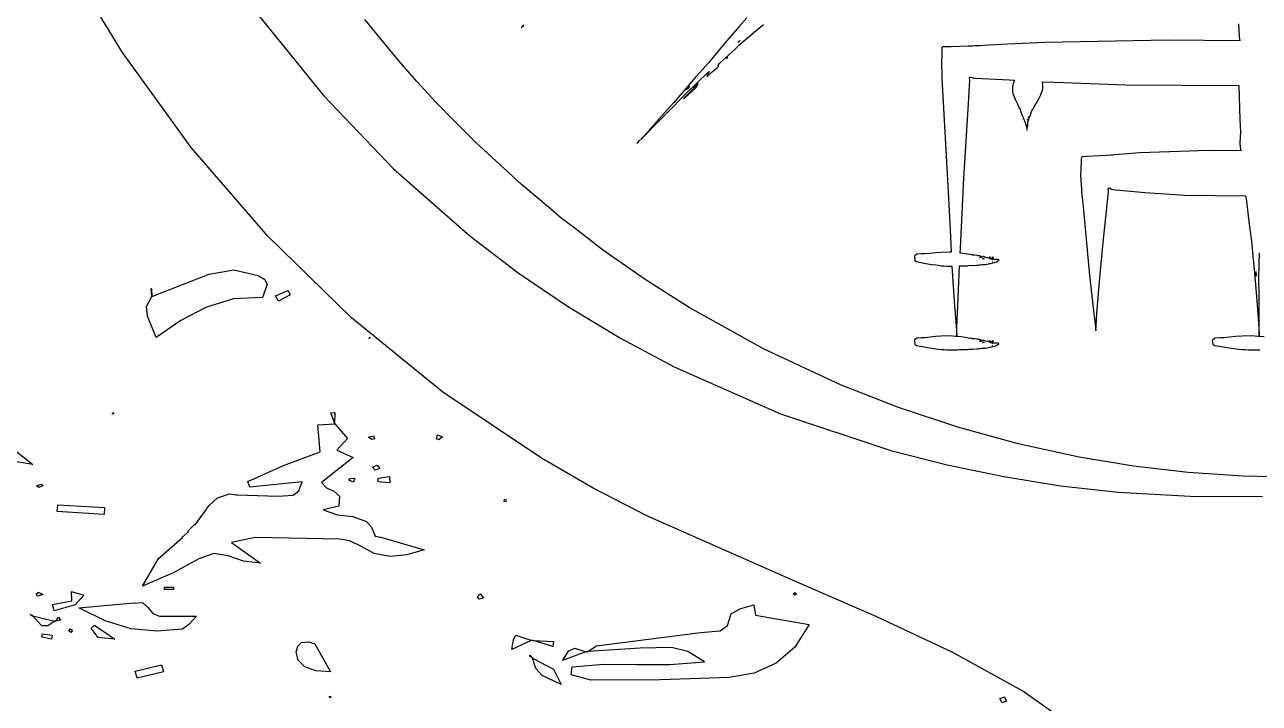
# Model space of a CAD drawing. Extents: x 0 to 198, y 0 to 357.
# Drawn here: x 33.4 to 99.2, y 217.7 to 253.8 of the extents above; entities that cross this region are included whole.
import ezdxf

# ---------------------------------------------------------------- set-up
doc = ezdxf.new("R2010")
doc.units = 0

msp = doc.modelspace()

# ---------------------------------------------------------------- linework, layer by layer
at = {"layer": 'Layer 1'}
for p, q in [((38.56491, 252.365885), (35.306199, 257.73275)), ((45.881861, 254.279737), (49.279202, 250.074312)), ((52.402312, 253.01118), (51.493803, 254.12327)), ((71.853013, 254.211084), (71.442908, 253.746679)), ((59.893799, 253.750241), (59.8284, 253.682)), ((59.8284, 253.682), (59.885973, 253.740948)), ((59.8284, 253.682), (59.8284, 253.682)), ((59.885973, 253.740948), (59.970358, 253.828676)), ((59.970358, 253.828676), (59.893799, 253.750241)), ((71.442908, 253.746679), (70.886781, 253.102414)), ((71.424643, 252.747424), (72.24257, 253.440688)), ((72.24257, 253.440688), (72.733961, 253.855769)), ((98.055247, 253.879958), (98.090144, 253.20512)), ((53.311631, 251.89753), (52.402312, 253.01118)), ((70.766032, 252.961867), (70.291436, 252.393266)), ((70.886781, 253.102414), (70.766032, 252.961867)), ((71.261905, 252.570584), (71.424643, 252.747424)), ((71.392563, 252.912092), (71.47874, 252.994603)), ((71.394437, 252.896288), (71.392563, 252.912092)), ((71.47874, 252.978471), (71.394437, 252.896288)), ((71.47874, 252.994603), (71.4787, 252.978)), ((71.4787, 252.978), (71.47874, 252.978471)), ((84.774546, 252.748866), (84.279323, 252.721798)), ((85.764832, 252.800886), (84.774546, 252.748866)), ((87.746212, 252.886086), (85.764832, 252.800886)), ((94.333242, 253.017923), (87.746212, 252.886086)), ((98.125202, 252.976749), (94.333242, 253.017923)), ((98.090144, 253.20512), (98.125202, 252.976749)), ((42.235012, 247.305022), (38.56491, 252.365885)), ((70.291436, 252.393266), (69.819039, 251.829386)), ((70.406555, 251.798721), (70.722409, 252.083105)), ((70.722409, 252.083105), (71.261905, 252.570584)), ((70.838984, 252.08918), (70.785416, 252.051105)), ((70.8054, 252.052), (70.838984, 252.08918)), ((82.24266, 252.264059), (82.22994, 251.820527)), ((82.248936, 252.486803), (82.24266, 252.264059)), ((82.252281, 252.598504), (82.248936, 252.486803)), ((82.254728, 252.653455), (82.252281, 252.598504)), ((82.310004, 252.655087), (82.254728, 252.653455)), ((82.754027, 252.668633), (82.310004, 252.655087)), ((83.660089, 252.694807), (82.754027, 252.668633)), ((83.898651, 252.701411), (83.660089, 252.694807)), ((84.031792, 252.708184), (83.898651, 252.701411)), ((84.279323, 252.721798), (84.031792, 252.708184)), ((54.268, 250.824), (53.311631, 251.89753)), ((69.819039, 251.829386), (69.323652, 251.280512)), ((70.010801, 251.327794), (70.355843, 251.637372)), ((70.304233, 251.674958), (70.406555, 251.798721)), ((70.355843, 251.637372), (70.304233, 251.674958)), ((70.766259, 252.021997), (70.8054, 252.052)), ((70.785416, 252.051105), (70.766259, 252.021997)), ((82.22994, 251.820527), (82.232632, 251.593378)), ((82.232632, 251.593378), (82.239643, 251.363867)), ((55.27363, 249.71362), (54.268, 250.824)), ((69.124635, 251.04668), (68.406992, 250.209104)), ((69.017498, 250.548188), (69.267067, 250.804118)), ((69.323652, 251.280512), (69.124635, 251.04668)), ((69.267067, 250.804118), (69.705383, 251.229305)), ((69.705383, 251.229305), (69.835995, 251.348586)), ((69.835995, 251.348586), (69.711905, 251.064611)), ((69.711905, 251.064611), (70.010801, 251.327794)), ((82.239643, 251.363867), (82.253421, 250.907046)), ((82.253421, 250.907046), (82.255134, 250.861795)), ((82.255134, 250.861795), (82.256765, 250.832037)), ((82.256765, 250.832037), (82.26027, 250.772519)), ((82.26027, 250.772519), (82.267284, 250.653481)), ((83.722816, 250.982799), (83.743198, 251.043378)), ((83.735536, 250.90404), (83.722816, 250.982799)), ((83.72688, 250.636451), (83.737644, 250.818267)), ((83.740333, 250.863682), (83.735536, 250.90404)), ((83.737644, 250.818267), (83.740333, 250.863682)), ((83.743198, 251.043378), (83.770105, 251.050959)), ((83.770105, 251.050959), (83.810708, 251.04028)), ((83.810708, 251.04028), (83.880253, 251.019082)), ((83.880253, 251.019082), (83.909686, 251.008482)), ((83.909686, 251.008482), (83.953713, 251.003181)), ((83.953713, 251.003181), (84.044704, 250.99772)), ((84.044704, 250.99772), (85.836034, 250.89612)), ((85.836034, 250.89612), (86.114627, 250.881769)), ((86.114627, 250.881769), (86.067423, 250.755068)), ((87.640749, 250.615699), (87.618171, 250.804443)), ((87.618171, 250.804443), (88.224686, 250.773297)), ((88.224686, 250.773297), (90.170046, 250.702772)), ((67.904999, 249.451098), (68.655743, 250.226791)), ((68.406992, 250.209104), (67.957508, 249.698878)), ((68.7404, 250.177), (68.521977, 249.961185)), ((68.541462, 249.940967), (69.126697, 250.481196)), ((68.67307, 250.415931), (68.616651, 250.37125)), ((68.616651, 250.37125), (68.644128, 250.408593)), ((68.644128, 250.408593), (68.804501, 250.571655)), ((68.655743, 250.226791), (68.857941, 250.409259)), ((68.6731, 250.415), (68.67307, 250.415931)), ((68.804501, 250.571655), (68.6731, 250.415)), ((69.258125, 250.710137), (68.7404, 250.177)), ((68.7404, 250.177), (68.7404, 250.177)), ((68.857941, 250.409259), (69.017498, 250.548188)), ((69.126697, 250.481196), (69.258125, 250.710137)), ((82.267284, 250.653481), (82.378003, 248.748741)), ((83.682611, 249.909351), (83.72688, 250.636451)), ((86.014018, 250.507864), (86.007168, 250.382224)), ((86.007168, 250.382224), (86.023475, 250.279902)), ((86.02853, 250.601951), (86.014018, 250.507864)), ((86.023475, 250.279902), (86.038314, 250.181573)), ((86.067423, 250.755068), (86.02853, 250.601951)), ((86.038314, 250.181573), (86.193226, 249.787938)), ((87.509475, 250.060873), (87.630306, 250.407303)), ((87.630306, 250.407303), (87.640749, 250.615699)), ((90.170046, 250.702772), (92.038996, 250.63665)), ((92.038996, 250.63665), (98.084496, 250.593603)), ((98.084496, 250.593603), (98.111307, 249.388153)), ((49.279202, 250.074312), (53.018267, 246.169581)), ((56.3267, 248.648), (55.27363, 249.71362)), ((67.957508, 249.698878), (67.468807, 249.146005)), ((67.520658, 249.062354), (67.904999, 249.451098)), ((68.521977, 249.961185), (68.479906, 249.903462)), ((68.479906, 249.903462), (68.541462, 249.940967)), ((83.428394, 245.659831), (83.682611, 249.909351)), ((86.193226, 249.787938), (86.210509, 249.760382)), ((86.210509, 249.760382), (86.247608, 249.69752)), ((86.247608, 249.69752), (86.295139, 249.583621)), ((86.295139, 249.583621), (86.322616, 249.500947)), ((86.322616, 249.500947), (86.352374, 249.422433)), ((87.076875, 249.299048), (87.174143, 249.471243)), ((87.174143, 249.471243), (87.273121, 249.6361)), ((87.273121, 249.6361), (87.370798, 249.809102)), ((87.370798, 249.809102), (87.393375, 249.852398)), ((87.393375, 249.852398), (87.509475, 250.060873)), ((67.468807, 249.146005), (66.768775, 248.368029)), ((67.043943, 248.579441), (67.520658, 249.062354)), ((86.352374, 249.422433), (86.390451, 249.367888)), ((86.390451, 249.367888), (86.418905, 249.321169)), ((86.418905, 249.321169), (86.436516, 249.248443)), ((86.436516, 249.248443), (86.450867, 249.201876)), ((86.450867, 249.201876), (86.513074, 249.056588)), ((86.513074, 249.056588), (86.53305, 249.013456)), ((86.53305, 249.013456), (86.554657, 248.970573)), ((86.554657, 248.970573), (86.562483, 248.928338)), ((86.562483, 248.928338), (86.571124, 248.912765)), ((86.571124, 248.912765), (86.603738, 248.846807)), ((86.603738, 248.846807), (86.63415, 248.752545)), ((86.801599, 248.798231), (86.81179, 248.81046)), ((86.810405, 248.763744), (86.801599, 248.798231)), ((86.834537, 248.790893), (86.8104, 248.763)), ((86.81179, 248.81046), (86.834537, 248.790893)), ((86.868455, 248.880903), (86.859988, 248.927294)), ((86.859988, 248.927294), (86.878985, 248.902264)), ((86.878985, 248.902264), (86.8684, 248.88)), ((86.8684, 248.88), (86.868455, 248.880903)), ((86.872224, 248.849158), (86.886736, 248.863752)), ((86.885026, 248.828937), (86.872224, 248.849158)), ((86.878422, 248.776023), (86.885514, 248.802603)), ((86.885514, 248.802603), (86.885026, 248.828937)), ((86.886736, 248.863752), (86.900517, 248.881932)), ((86.900517, 248.881932), (86.932476, 248.930935)), ((86.932476, 248.930935), (86.942585, 248.9536)), ((86.942585, 248.9536), (86.944134, 248.992163)), ((86.944134, 248.992163), (86.969252, 249.029831)), ((86.969252, 249.029831), (87.004637, 249.127181)), ((87.004637, 249.127181), (87.030238, 249.21336)), ((87.030238, 249.21336), (87.076875, 249.299048)), ((98.111307, 249.388153), (98.134054, 248.765904)), ((57.384801, 247.585386), (56.3267, 248.648)), ((66.611907, 248.174312), (66.278196, 247.821769)), ((66.355406, 247.889112), (67.043943, 248.579441)), ((66.703223, 248.29188), (66.611907, 248.174312)), ((66.768775, 248.368029), (66.703223, 248.29188)), ((82.378003, 248.748741), (82.585501, 244.935171)), ((86.63415, 248.752545), (86.648171, 248.713316)), ((86.648171, 248.713316), (86.669126, 248.659668)), ((86.669126, 248.659668), (86.693911, 248.601291)), ((86.693911, 248.601291), (86.712746, 248.55482)), ((86.712746, 248.55482), (86.724317, 248.508101)), ((86.724317, 248.508101), (86.731003, 248.488696)), ((86.731003, 248.488696), (86.753262, 248.419069)), ((86.753262, 248.419069), (86.764105, 248.3761)), ((86.764105, 248.3761), (86.774866, 248.329466)), ((86.774866, 248.329466), (86.787258, 248.263262)), ((86.787258, 248.263262), (86.795412, 248.216871)), ((86.790357, 248.430973), (86.793538, 248.448256)), ((86.794678, 248.362731), (86.790357, 248.430973)), ((86.793538, 248.448256), (86.795903, 248.484214)), ((86.795412, 248.32808), (86.794678, 248.362731)), ((86.796391, 248.285112), (86.795412, 248.32808)), ((86.795412, 248.216871), (86.796391, 248.285112)), ((86.795903, 248.484214), (86.798186, 248.522859)), ((86.798186, 248.522859), (86.827455, 248.515848)), ((86.82633, 248.463388), (86.810351, 248.479449)), ((86.810351, 248.479449), (86.812388, 248.432406)), ((86.8104, 248.763), (86.810405, 248.763744)), ((86.8119, 248.413), (86.82633, 248.463388)), ((86.812388, 248.432406), (86.8119, 248.413)), ((86.8119, 248.413), (86.8119, 248.413)), ((86.827455, 248.515848), (86.834305, 248.540966)), ((86.827788, 248.606681), (86.838307, 248.652667)), ((86.841078, 248.570238), (86.827788, 248.606681)), ((86.834305, 248.540966), (86.841078, 248.570238)), ((86.838307, 248.652667), (86.861788, 248.735502)), ((86.861788, 248.735502), (86.878422, 248.776023)), ((98.166179, 248.147485), (98.128593, 247.537953)), ((98.134054, 248.765904), (98.166179, 248.147485)), ((58.483441, 246.566156), (57.384801, 247.585386)), ((65.9918, 247.521), (65.9918, 247.521)), ((65.9918, 247.521), (65.9918, 247.521)), ((65.9918, 247.521), (65.9918, 247.521)), ((66.064305, 247.596355), (65.991822, 247.520858)), ((65.991822, 247.520858), (66.0555, 247.586)), ((66.0555, 247.586), (66.150809, 247.684817)), ((66.0555, 247.586), (66.0555, 247.586)), ((66.150809, 247.684817), (66.064305, 247.596355)), ((66.176853, 247.711211), (66.355406, 247.889112)), ((66.278196, 247.821769), (66.176853, 247.711211)), ((98.128593, 247.537953), (98.150042, 247.313414)), ((46.310036, 242.581076), (42.235012, 247.305022)), ((89.950874, 246.819495), (89.70522, 246.806532)), ((91.001584, 246.873306), (89.950874, 246.819495)), ((91.272105, 246.886678), (91.001584, 246.873306)), ((91.305371, 246.888391), (91.272105, 246.886678)), ((91.322493, 246.88994), (91.305371, 246.888391)), ((91.357144, 246.8932), (91.322493, 246.88994)), ((91.425956, 246.899804), (91.357144, 246.8932)), ((91.701941, 246.925732), (91.425956, 246.899804)), ((92.805881, 247.01085), (91.701941, 246.925732)), ((96.475871, 247.142769), (92.805881, 247.01085)), ((98.180861, 247.127114), (96.475871, 247.142769)), ((98.150042, 247.313414), (98.180861, 247.127114)), ((53.018267, 246.169581), (57.079999, 242.5872)), ((59.844121, 245.321326), (58.483441, 246.566156)), ((89.676126, 246.574819), (89.6517, 246.082)), ((89.682484, 246.698746), (89.676126, 246.574819)), ((89.685747, 246.760875), (89.682484, 246.698746)), ((89.70522, 246.806532), (89.685747, 246.760875)), ((83.236633, 241.935301), (83.428394, 245.659831)), ((89.6517, 246.082), (89.642567, 245.83562)), ((89.642567, 245.83562), (89.656509, 245.573577)), ((89.656509, 245.573577), (89.684314, 245.054709)), ((61.255271, 244.133326), (59.844121, 245.321326)), ((82.585501, 244.935171), (82.702256, 242.541481)), ((89.684314, 245.054709), (89.687819, 244.990379)), ((89.687819, 244.990379), (89.691488, 244.952711)), ((89.691488, 244.952711), (89.698416, 244.886426)), ((89.698416, 244.886426), (89.712767, 244.753694)), ((91.106469, 245.083411), (91.141529, 245.139748)), ((91.140386, 244.981811), (91.106469, 245.083411)), ((91.12139, 244.806844), (91.13256, 244.908187)), ((91.13256, 244.908187), (91.138021, 244.958818)), ((91.138021, 244.958818), (91.140386, 244.981811)), ((91.141529, 245.139748), (91.173324, 245.143662)), ((91.173324, 245.143662), (91.219555, 245.122301)), ((91.219555, 245.122301), (91.297581, 245.070855)), ((91.297581, 245.070855), (91.36729, 245.058135)), ((91.36729, 245.058135), (91.492032, 245.045743)), ((91.492032, 245.045743), (91.741601, 245.020794)), ((91.741601, 245.020794), (93.072531, 244.898008)), ((93.072531, 244.898008), (94.156331, 244.827563)), ((89.712767, 244.753694), (89.740405, 244.48847)), ((89.740405, 244.48847), (89.79495, 243.95778)), ((90.845242, 242.236721), (91.099459, 244.604491)), ((91.099459, 244.604491), (91.12139, 244.806844)), ((94.156331, 244.827563), (95.197651, 244.761359)), ((95.197651, 244.761359), (98.442211, 244.718718)), ((98.442211, 244.718718), (98.481183, 244.437108)), ((98.481183, 244.437108), (98.573966, 243.66174)), ((61.960764, 243.537411), (61.255271, 244.133326)), ((62.693, 242.97582), (61.960764, 243.537411)), ((89.79495, 243.95778), (90.002366, 241.83306)), ((98.573966, 243.66174), (98.593939, 243.493053)), ((64.16155, 241.85354), (62.693, 242.97582)), ((98.593939, 243.493053), (98.685097, 242.819273)), ((50.783512, 238.224965), (46.310036, 242.581076)), ((57.079999, 242.5872), (59.663708, 240.626721)), ((82.702256, 242.541481), (82.746847, 241.714339)), ((90.653481, 240.161581), (90.845242, 242.236721)), ((98.685097, 242.819273), (98.771601, 242.149896)), ((66.43711, 240.26457), (64.16155, 241.85354)), ((80.911978, 241.606229), (80.798567, 241.504804)), ((81.165131, 241.623187), (80.911978, 241.606229)), ((81.341802, 241.624248), (81.165131, 241.623187)), ((81.623177, 241.649521), (81.341802, 241.624248)), ((81.904298, 241.684173), (81.623177, 241.649521)), ((82.196508, 241.711325), (81.904298, 241.684173)), ((82.682599, 241.716052), (82.196508, 241.711325)), ((82.746847, 241.714339), (82.682599, 241.716052)), ((83.224647, 241.671466), (83.236633, 241.935301)), ((83.278701, 241.666084), (83.224647, 241.671466)), ((83.509925, 241.632166), (83.278701, 241.666084)), ((83.729494, 241.590829), (83.509925, 241.632166)), ((83.751671, 241.591394), (83.729494, 241.590829)), ((83.855949, 241.574599), (83.751671, 241.591394)), ((83.871928, 241.56767), (83.855949, 241.574599)), ((83.99284, 241.561554), (83.871928, 241.56767)), ((84.112937, 241.549896), (83.99284, 241.561554)), ((84.129244, 241.545411), (84.112937, 241.549896)), ((84.182158, 241.524214), (84.129244, 241.545411)), ((90.002366, 241.83306), (90.119121, 240.49928)), ((98.771601, 242.149896), (98.82353, 241.475549)), ((99.164817, 241.131325), (99.175496, 241.689086)), ((80.798567, 241.504804), (80.808352, 241.277088)), ((80.808352, 241.277088), (80.895347, 241.215205)), ((80.895347, 241.215205), (81.120456, 241.168568)), ((81.120456, 241.168568), (81.395216, 241.125105)), ((81.395216, 241.125105), (81.708787, 241.07097)), ((81.708787, 241.07097), (81.923544, 241.037786)), ((81.923544, 241.037786), (82.055624, 241.019114)), ((82.055624, 241.019114), (82.231976, 240.997346)), ((82.231976, 240.997346), (82.375393, 240.987725)), ((82.375393, 240.987725), (82.513261, 240.977283)), ((82.513261, 240.977283), (82.786474, 240.978669)), ((82.786474, 240.978669), (82.910728, 239.109469)), ((83.098013, 238.885177), (83.193813, 240.993267)), ((83.193813, 240.993267), (83.352391, 240.997424)), ((83.352391, 240.997424), (83.468331, 240.995714)), ((83.468331, 240.995714), (83.578643, 240.99669)), ((83.578643, 240.99669), (83.59495, 241.000768)), ((83.59495, 241.000768), (83.654956, 241.011857)), ((83.654956, 241.011857), (83.720672, 241.022375)), ((83.720672, 241.022375), (83.822667, 241.016423)), ((83.822667, 241.016423), (83.843785, 241.011775)), ((83.843785, 241.011775), (83.887976, 241.014792)), ((83.887976, 241.014792), (84.091805, 241.028815)), ((84.091805, 241.028815), (84.152381, 241.035665)), ((84.152381, 241.035665), (84.21239, 241.045283)), ((84.236375, 241.531306), (84.182158, 241.524214)), ((84.21239, 241.045283), (84.271826, 241.038436)), ((84.268173, 241.523723), (84.236375, 241.531306)), ((84.336906, 241.491436), (84.268173, 241.523723)), ((84.271826, 241.038436), (84.293593, 241.043327)), ((84.274194, 241.429701), (84.2753, 241.453)), ((84.342272, 241.430026), (84.274194, 241.429701)), ((84.2753, 241.453), (84.275335, 241.453764)), ((84.275335, 241.453764), (84.30917, 241.458412)), ((84.293593, 241.043327), (84.386216, 241.06102)), ((84.30917, 241.458412), (84.339258, 241.447241)), ((84.362506, 241.475539), (84.336906, 241.491436)), ((84.339258, 241.447241), (84.342272, 241.430026)), ((84.382724, 241.456949), (84.362506, 241.475539)), ((84.411424, 241.480105), (84.382724, 241.456949)), ((84.386216, 241.06102), (84.518541, 241.065668)), ((84.448112, 241.486545), (84.411424, 241.480105)), ((84.438078, 241.369867), (84.4421, 241.388)), ((84.455364, 241.354134), (84.438078, 241.369867)), ((84.442069, 241.388457), (84.465468, 241.40729)), ((84.4421, 241.388), (84.442069, 241.388457)), ((84.485453, 241.481), (84.448112, 241.486545)), ((84.503624, 241.369543), (84.455364, 241.354134)), ((84.465468, 241.40729), (84.503624, 241.369543)), ((84.542281, 241.461351), (84.485453, 241.481)), ((84.518541, 241.065668), (84.57341, 241.070559)), ((84.637266, 241.425227), (84.542281, 241.461351)), ((84.57341, 241.070559), (84.648747, 241.08213)), ((84.658627, 241.432565), (84.637266, 241.425227)), ((84.648747, 241.08213), (84.665217, 241.084904)), ((84.723118, 241.417726), (84.658627, 241.432565)), ((84.665217, 241.084904), (84.730769, 241.103003)), ((84.760868, 241.407371), (84.723118, 241.417726)), ((84.730769, 241.103003), (84.795829, 241.121999)), ((84.775052, 241.418298), (84.760868, 241.407371)), ((84.815331, 241.448697), (84.774237, 241.458574)), ((84.774237, 241.458574), (84.775052, 241.418298)), ((84.795829, 241.121999), (84.861305, 241.124037)), ((84.850552, 241.436632), (84.815331, 241.448697)), ((84.824952, 241.354609), (84.850552, 241.436632)), ((84.840604, 241.349148), (84.824952, 241.354609)), ((84.894825, 241.342217), (84.840604, 241.349148)), ((84.861305, 241.124037), (84.888455, 241.131457)), ((84.888455, 241.131457), (84.986293, 241.160319)), ((84.926541, 241.345559), (84.894825, 241.342217)), ((84.923965, 241.449447), (84.9013, 241.39)), ((84.9013, 241.39), (84.96734, 241.406795)), ((84.9013, 241.39), (84.9013, 241.39)), ((84.994653, 241.437055), (84.923965, 241.449447)), ((84.945373, 241.332923), (84.926541, 241.345559)), ((84.956616, 241.212023), (84.938596, 241.202727)), ((84.938596, 241.202727), (84.9566, 241.212)), ((84.969506, 241.319061), (84.945373, 241.332923)), ((84.9566, 241.212), (84.956616, 241.212023)), ((84.96734, 241.406795), (84.994653, 241.409335)), ((85.065462, 241.331617), (84.969506, 241.319061)), ((84.986293, 241.160319), (85.046547, 241.173609)), ((84.994653, 241.409335), (84.994653, 241.437055)), ((85.046547, 241.173609), (85.111853, 241.190732)), ((85.113891, 241.332924), (85.065462, 241.331617)), ((85.111853, 241.190732), (85.204879, 241.213642)), ((85.174224, 241.336592), (85.113891, 241.332924)), ((85.26081, 241.326399), (85.174224, 241.336592)), ((85.204879, 241.213642), (85.226814, 241.267208)), ((85.226814, 241.267208), (85.269943, 241.2743)), ((85.283069, 241.303327), (85.26081, 241.326399)), ((85.269943, 241.2743), (85.283069, 241.303327)), ((85.2851, 241.302), (85.297577, 241.289771)), ((85.306871, 241.301023), (85.2851, 241.302)), ((85.2851, 241.302), (85.2851, 241.302)), ((85.297577, 241.289771), (85.306871, 241.301023)), ((98.82353, 241.475549), (98.85443, 241.196056)), ((98.85443, 241.196056), (98.958708, 240.191666)), ((99.169872, 240.804794), (99.164817, 241.131325)), ((40.12574, 239.356624), (43.19508, 240.550904)), ((43.19508, 240.550904), (44.503795, 240.778106)), ((44.503795, 240.778106), (45.79872, 240.482256)), ((45.79872, 240.482256), (46.15206, 240.266259)), ((46.15206, 240.266259), (46.286626, 239.997927)), ((59.663708, 240.626721), (62.345508, 238.806741)), ((67.60252, 239.509505), (66.43711, 240.26457)), ((90.119121, 240.49928), (90.327598, 238.58712)), ((98.986508, 240.473037), (98.982839, 240.68176)), ((98.982839, 240.68176), (99.003303, 240.496518)), ((98.994498, 240.43113), (98.986508, 240.473037)), ((98.9945, 240.432), (98.994498, 240.43113)), ((99.003303, 240.496518), (98.9945, 240.432)), ((99.138401, 240.363706), (99.153892, 240.612217)), ((99.158538, 239.377826), (99.138401, 240.363706)), ((99.153892, 240.612217), (99.169872, 240.804794)), ((40.1052, 239.791), (40.10518, 239.790862)), ((40.10518, 239.790862), (40.117736, 239.770398)), ((40.125736, 239.356636), (40.1052, 239.791)), ((40.117736, 239.770398), (40.141544, 239.375702)), ((46.286626, 239.997927), (46.034999, 239.303066)), ((46.727356, 239.401528), (47.3982, 239.679)), ((47.3982, 239.679), (47.506311, 239.452658)), ((47.3982, 239.679), (47.3982, 239.679)), ((90.514876, 238.462131), (90.653481, 240.161581)), ((98.958708, 240.191666), (99.009508, 239.571861)), ((99.009508, 239.571861), (99.0612, 238.899143)), ((39.854456, 238.827828), (40.125736, 239.356636)), ((40.141544, 239.375702), (40.12574, 239.356624)), ((44.485499, 239.227064), (43.047104, 238.785115)), ((46.034999, 239.303066), (44.485499, 239.227064)), ((46.888626, 239.101574), (46.727356, 239.401528)), ((47.506311, 239.452658), (46.888626, 239.101574)), ((68.78237, 238.774413), (67.60252, 239.509505)), ((82.910728, 239.109469), (83.023162, 237.571939)), ((99.161882, 238.878606), (99.158538, 239.377826)), ((39.90725, 238.312528), (39.854456, 238.827828)), ((40.365929, 237.178106), (39.90725, 238.312528)), ((43.047104, 238.785115), (41.685389, 238.070903)), ((62.345508, 238.806741), (65.119678, 237.130926)), ((72.736078, 236.565822), (68.78237, 238.774413)), ((83.049584, 237.704437), (83.098013, 238.885177)), ((90.327598, 238.58712), (90.44003, 237.730466)), ((90.466528, 237.804334), (90.514876, 238.462131)), ((99.0612, 238.899143), (99.121288, 237.944569)), ((99.16668, 238.258801), (99.161882, 238.878606)), ((99.168147, 237.36823), (99.16668, 238.258801)), ((41.685389, 238.070903), (40.365929, 237.178106)), ((55.648969, 234.267605), (50.783512, 238.224965)), ((83.039472, 237.227885), (83.049584, 237.704437)), ((90.44003, 237.730466), (90.456245, 237.526443)), ((90.456245, 237.526443), (90.466528, 237.804334)), ((99.121288, 237.944569), (99.129114, 237.853008)), ((99.129114, 237.853008), (99.147867, 237.718157)), ((99.147867, 237.718157), (99.161564, 237.274868)), ((51.758376, 237.15046), (51.705217, 237.112386)), ((51.705217, 237.112386), (51.745656, 237.142959)), ((51.745656, 237.142959), (51.77827, 237.197504)), ((51.77827, 237.197504), (51.758376, 237.15046)), ((65.119678, 237.130926), (67.980499, 235.60294)), ((80.911969, 237.144), (80.798558, 237.042657)), ((80.798558, 237.042657), (80.808343, 236.814856)), ((81.165122, 237.161122), (80.911969, 237.144)), ((81.341793, 237.162098), (81.165122, 237.161122)), ((81.623168, 237.187374), (81.341793, 237.162098)), ((81.904289, 237.222107), (81.623168, 237.187374)), ((82.196499, 237.249175), (81.904289, 237.222107)), ((82.68259, 237.253973), (82.196499, 237.249175)), ((82.975209, 237.232524), (82.68259, 237.253973)), ((83.038966, 237.227958), (82.975209, 237.232524)), ((83.023162, 237.571939), (83.038966, 237.227958)), ((83.278686, 237.203916), (83.039472, 237.227885)), ((83.50991, 237.169998), (83.278686, 237.203916)), ((83.729479, 237.128743), (83.50991, 237.169998)), ((83.751656, 237.129231), (83.729479, 237.128743)), ((83.855934, 237.112436), (83.751656, 237.129231)), ((83.871913, 237.105505), (83.855934, 237.112436)), ((83.992825, 237.099296), (83.871913, 237.105505)), ((84.112922, 237.087635), (83.992825, 237.099296)), ((84.129229, 237.083232), (84.112922, 237.087635)), ((84.182143, 237.062116), (84.129229, 237.083232)), ((84.23636, 237.069129), (84.182143, 237.062116)), ((84.268158, 237.061628), (84.23636, 237.069129)), ((84.336891, 237.029342), (84.268158, 237.061628)), ((84.274191, 236.967641), (84.2753, 236.991)), ((84.342269, 236.967805), (84.274191, 236.967641)), ((84.2753, 236.991), (84.275332, 236.991613)), ((84.275332, 236.991613), (84.309167, 236.996341)), ((84.309167, 236.996341), (84.339255, 236.985091)), ((84.362491, 237.013359), (84.336891, 237.029342)), ((84.339255, 236.985091), (84.342269, 236.967805)), ((84.38271, 236.994772), (84.362491, 237.013359)), ((84.411409, 237.017914), (84.38271, 236.994772)), ((84.448098, 237.024276), (84.411409, 237.017914)), ((84.442066, 236.926304), (84.465465, 236.94514)), ((84.485438, 237.01873), (84.448098, 237.024276)), ((84.465465, 236.94514), (84.503621, 236.90739)), ((84.542267, 236.999164), (84.485438, 237.01873)), ((84.637251, 236.963127), (84.542267, 236.999164)), ((84.658613, 236.970464), (84.637251, 236.963127)), ((84.723103, 236.955543), (84.658613, 236.970464)), ((84.760853, 236.945189), (84.723103, 236.955543)), ((84.775038, 236.956113), (84.760853, 236.945189)), ((84.815316, 236.986608), (84.774222, 236.996389)), ((84.774222, 236.996389), (84.775038, 236.956113)), ((84.850538, 236.97454), (84.815316, 236.986608)), ((84.824937, 236.89252), (84.850538, 236.97454)), ((84.923965, 236.987371), (84.9013, 236.928)), ((84.9013, 236.928), (84.96734, 236.944798)), ((84.994653, 236.974979), (84.923965, 236.987371)), ((84.96734, 236.944798), (84.994653, 236.947338)), ((84.994653, 236.947338), (84.994653, 236.974979)), ((96.801545, 237.143866), (96.659997, 237.008696)), ((96.659997, 237.008696), (96.686096, 236.814722)), ((97.083643, 237.160989), (96.801545, 237.143866)), ((97.280462, 237.161965), (97.083643, 237.160989)), ((97.59387, 237.187241), (97.280462, 237.161965)), ((97.907117, 237.221974), (97.59387, 237.187241)), ((98.23259, 237.249042), (97.907117, 237.221974)), ((98.774126, 237.25384), (98.23259, 237.249042)), ((99.100008, 237.232391), (98.774126, 237.25384)), ((99.163195, 237.228394), (99.100008, 237.232391)), ((99.161564, 237.274868), (99.163195, 237.228394)), ((99.167986, 237.228076), (99.168147, 237.36823)), ((99.438019, 237.203782), (99.167986, 237.228076)), ((76.84309, 234.657383), (72.736078, 236.565822)), ((80.808343, 236.814856), (80.895338, 236.753049)), ((80.895338, 236.753049), (81.120447, 236.706482)), ((81.120447, 236.706482), (81.395207, 236.662944)), ((81.395207, 236.662944), (81.708778, 236.608726)), ((81.708778, 236.608726), (81.923535, 236.575624)), ((81.923535, 236.575624), (82.055615, 236.556953)), ((82.055615, 236.556953), (82.231967, 236.535185)), ((82.231967, 236.535185), (82.375384, 236.525728)), ((82.375384, 236.525728), (82.513252, 236.515046)), ((82.513252, 236.515046), (83.065713, 236.518062)), ((83.065713, 236.518062), (83.104275, 236.522296)), ((83.104275, 236.522296), (83.192492, 236.531019)), ((83.192492, 236.531019), (83.352376, 236.53534)), ((83.352376, 236.53534), (83.468316, 236.533627)), ((83.468316, 236.533627), (83.578628, 236.534524)), ((83.578628, 236.534524), (83.594935, 236.5386)), ((83.594935, 236.5386), (83.654941, 236.54977)), ((83.654941, 236.54977), (83.720657, 236.560288)), ((83.720657, 236.560288), (83.822652, 236.554173)), ((83.822652, 236.554173), (83.84377, 236.549606)), ((83.84377, 236.549606), (83.887961, 236.552623)), ((83.887961, 236.552623), (84.09179, 236.566565)), ((84.09179, 236.566565), (84.152366, 236.573415)), ((84.152366, 236.573415), (84.212375, 236.583036)), ((84.212375, 236.583036), (84.271811, 236.576262)), ((84.271811, 236.576262), (84.293578, 236.58106)), ((84.293578, 236.58106), (84.386201, 236.59884)), ((84.386201, 236.59884), (84.518526, 236.603567)), ((84.438075, 236.907717), (84.4421, 236.926)), ((84.455361, 236.891981), (84.438075, 236.907717)), ((84.4421, 236.926), (84.442066, 236.926304)), ((84.503621, 236.90739), (84.455361, 236.891981)), ((84.518526, 236.603567), (84.573395, 236.608458)), ((84.573395, 236.608458), (84.648732, 236.620029)), ((84.648732, 236.620029), (84.665202, 236.622719)), ((84.665202, 236.622719), (84.730754, 236.640739)), ((84.730754, 236.640739), (84.795815, 236.659899)), ((84.795815, 236.659899), (84.86129, 236.661936)), ((84.840589, 236.886975), (84.824937, 236.89252)), ((84.89481, 236.879964), (84.840589, 236.886975)), ((84.86129, 236.661936), (84.88844, 236.669274)), ((84.88844, 236.669274), (84.986278, 236.698137)), ((84.926526, 236.883388), (84.89481, 236.879964)), ((84.9013, 236.928), (84.9013, 236.928)), ((84.945358, 236.870668), (84.926526, 236.883388)), ((84.956613, 236.74987), (84.938593, 236.740659)), ((84.938593, 236.740659), (84.9566, 236.749)), ((84.969491, 236.85689), (84.945358, 236.870668)), ((84.9566, 236.749), (84.956613, 236.74987)), ((85.065447, 236.869528), (84.969491, 236.85689)), ((84.986278, 236.698137), (85.046532, 236.711506)), ((85.046532, 236.711506), (85.111838, 236.728547)), ((85.113876, 236.870657), (85.065447, 236.869528)), ((85.111838, 236.728547), (85.204864, 236.751457)), ((85.174209, 236.874407), (85.113876, 236.870657)), ((85.260795, 236.864216), (85.174209, 236.874407)), ((85.204864, 236.751457), (85.226799, 236.805105)), ((85.226799, 236.805105), (85.269928, 236.812118)), ((85.283054, 236.841224), (85.260795, 236.864216)), ((85.269928, 236.812118), (85.283054, 236.841224)), ((85.2851, 236.84), (85.297577, 236.827768)), ((85.306871, 236.839102), (85.2851, 236.84)), ((85.2851, 236.84), (85.2851, 236.84)), ((85.297577, 236.827768), (85.306871, 236.839102)), ((96.686096, 236.814722), (96.7832, 236.752916)), ((96.7832, 236.752916), (97.033909, 236.706349)), ((97.033909, 236.706349), (97.339979, 236.662811)), ((97.339979, 236.662811), (97.689342, 236.608593)), ((97.689342, 236.608593), (97.928384, 236.575491)), ((97.928384, 236.575491), (98.075549, 236.556819)), ((98.075549, 236.556819), (98.27204, 236.535051)), ((98.27204, 236.535051), (98.431924, 236.525594)), ((98.431924, 236.525594), (98.585453, 236.514912)), ((98.585453, 236.514912), (99.200773, 236.517929)), ((67.980499, 235.60294), (73.648581, 233.09957)), ((79.944873, 233.442847), (76.84309, 234.657383)), ((60.899938, 230.739911), (55.648969, 234.267605)), ((38.026874, 233.100828), (38.053615, 233.182768)), ((38.105634, 233.114036), (38.026874, 233.100828)), ((38.053615, 233.182768), (38.105634, 233.114036)), ((49.669943, 233.161339), (49.895786, 233.184481)), ((49.864958, 232.625117), (49.669943, 233.161339)), ((49.895786, 233.184481), (49.864967, 232.625092)), ((73.648581, 233.09957), (79.531099, 231.15278)), ((83.103842, 232.393144), (79.944873, 233.442847)), ((48.986533, 232.520269), (49.881916, 232.575547)), ((49.1072, 231.084009), (48.986533, 232.520269)), ((49.863326, 232.597151), (49.864958, 232.625117)), ((49.881916, 232.575547), (49.863326, 232.597151)), ((49.864967, 232.625092), (49.88225, 232.577069)), ((49.88225, 232.577069), (50.563534, 231.785315)), ((86.313435, 231.510266), (83.103842, 232.393144)), ((31.668697, 232.07849), (33.788357, 230.41271)), ((50.563534, 231.785315), (49.994605, 231.169913)), ((51.692008, 231.869972), (51.945407, 231.939199)), ((51.879367, 231.745964), (51.692008, 231.869972)), ((52.010959, 231.774751), (51.879367, 231.745964)), ((51.945407, 231.939199), (52.010959, 231.774751)), ((55.311854, 231.771147), (55.3686, 231.989)), ((55.440511, 231.724674), (55.311854, 231.771147)), ((55.3686, 231.989), (55.63635, 231.888552)), ((55.3686, 231.989), (55.3686, 231.989)), ((55.63635, 231.888552), (55.440511, 231.724674)), ((47.147245, 230.360498), (49.1072, 231.084009)), ((49.994605, 231.169913), (50.87319, 230.783128)), ((79.531099, 231.15278), (82.523284, 230.38745)), ((89.56709, 230.796203), (86.313435, 231.510266)), ((33.788357, 230.41271), (32.912074, 230.555331)), ((45.2532, 229.504659), (47.147245, 230.360498)), ((50.87319, 230.783128), (49.18124, 229.441448)), ((51.88964, 230.269332), (52.142878, 230.376139)), ((52.142878, 230.376139), (52.2914, 230.198)), ((63.667968, 229.14685), (60.899938, 230.739911)), ((82.523284, 230.38745), (85.544149, 229.76307)), ((92.45714, 230.311986), (89.56709, 230.796203)), ((52.0439, 230.106758), (51.88964, 230.269332)), ((52.291428, 230.198319), (52.0439, 230.106758)), ((52.190819, 229.68491), (52.796927, 229.77011)), ((52.2914, 230.198), (52.291428, 230.198319)), ((52.796927, 229.77011), (52.8269, 229.436)), ((85.544149, 229.76307), (88.580781, 229.263965)), ((95.37435, 229.98064), (92.45714, 230.311986)), ((98.308119, 229.779633), (95.37435, 229.98064)), ((101.251, 229.723), (98.308119, 229.779633)), ((33.987953, 229.261505), (34.2282, 229.358)), ((34.103729, 229.184049), (33.987953, 229.261505)), ((34.341148, 229.285474), (34.103729, 229.184049)), ((34.228146, 229.3582), (34.341148, 229.285474)), ((34.2282, 229.358), (34.228146, 229.3582)), ((45.362451, 229.192067), (45.2532, 229.504659)), ((48.155081, 229.484195), (45.362451, 229.192067)), ((47.977513, 228.99701), (48.155081, 229.484195)), ((49.18124, 229.441448), (49.449108, 229.165267)), ((49.449108, 229.165267), (49.837652, 228.980741)), ((50.63989, 229.563815), (50.700715, 229.665731)), ((50.893291, 229.469482), (50.63989, 229.563815)), ((50.700715, 229.665731), (50.9497, 229.67)), ((50.94971, 229.670052), (50.893291, 229.469482)), ((50.9497, 229.67), (50.94971, 229.670052)), ((52.197177, 229.477982), (52.190819, 229.68491)), ((52.82693, 229.43632), (52.197177, 229.477982)), ((52.8269, 229.436), (52.82693, 229.43632)), ((66.529949, 227.6728), (63.667968, 229.14685)), ((88.580781, 229.263965), (91.640359, 228.933484)), ((43.182259, 228.213921), (43.640528, 228.629876)), ((43.640528, 228.629876), (44.276127, 228.849063)), ((44.276127, 228.849063), (44.639107, 228.789869)), ((44.639107, 228.789869), (44.673024, 228.809763)), ((44.673024, 228.809763), (44.669761, 228.786364)), ((44.669761, 228.786364), (46.869981, 228.72497)), ((46.869981, 228.72497), (47.662284, 228.779606)), ((47.662284, 228.779606), (47.977513, 228.99701)), ((49.837652, 228.980741), (50.130438, 228.713221)), ((50.130438, 228.713221), (50.111029, 228.188058)), ((58.913063, 228.43824), (58.9424, 228.551)), ((59.004379, 228.408889), (58.913063, 228.43824)), ((58.9424, 228.551), (58.94242, 228.55109)), ((58.94242, 228.55109), (59.029497, 228.521496)), ((59.029497, 228.521496), (59.004379, 228.408889)), ((91.640359, 228.933484), (95.484865, 228.710658)), ((95.484865, 228.710658), (99.335809, 228.699894)), ((35.092378, 227.899113), (35.1201, 228.254)), ((37.594588, 227.749583), (35.092378, 227.899113)), ((35.1201, 228.254), (35.120102, 228.2541)), ((35.120102, 228.2541), (37.619212, 228.111908)), ((37.619212, 228.111908), (37.594588, 227.749583)), ((42.436937, 227.192013), (43.182259, 228.213921)), ((50.111029, 228.188058), (49.271904, 227.993113)), ((49.271904, 227.993113), (50.025729, 227.729758)), ((50.025729, 227.729758), (50.848911, 227.635731)), ((42.077383, 226.86753), (42.408889, 227.20189)), ((42.408889, 227.20189), (42.436937, 227.192013)), ((50.848911, 227.635731), (51.576243, 227.370257)), ((51.576243, 227.370257), (51.852337, 227.066736)), ((51.852337, 227.066736), (52.042514, 226.592563)), ((74.571406, 224.116485), (66.529949, 227.6728)), ((40.493473, 225.397527), (41.7638, 226.524)), ((41.748056, 226.551782), (41.793, 226.552)), ((41.76386, 226.524062), (41.748056, 226.551782)), ((41.7638, 226.524), (41.76386, 226.524062)), ((41.793, 226.552), (42.077056, 226.82334)), ((42.077056, 226.82334), (42.077383, 226.86753)), ((45.645546, 226.52212), (44.380346, 226.255592)), ((50.129466, 226.431293), (45.645546, 226.52212)), ((50.669205, 226.342699), (50.129466, 226.431293)), ((52.042514, 226.592563), (52.334896, 226.526035)), ((52.334896, 226.526035), (54.652026, 225.851603)), ((44.380346, 226.255592), (45.934996, 225.143332)), ((51.162796, 226.107042), (50.669205, 226.342699)), ((51.987492, 225.662928), (51.162796, 226.107042)), ((54.652026, 225.851603), (53.73093, 225.588072)), ((39.642206, 223.928508), (40.493473, 225.397527)), ((42.634426, 225.379368), (41.268993, 224.636787)), ((43.43109, 225.672061), (42.634426, 225.379368)), ((44.202774, 225.533984), (43.43109, 225.672061)), ((45.015427, 225.259591), (44.202774, 225.533984)), ((45.934996, 225.143332), (45.015427, 225.259591)), ((52.843144, 225.507559), (51.987492, 225.662928)), ((53.73093, 225.588072), (52.843144, 225.507559)), ((41.268993, 224.636787), (39.642206, 223.928508)), ((40.8098, 223.741), (40.810779, 223.874059)), ((40.810779, 223.874059), (41.290447, 223.8744)), ((41.290447, 223.8744), (41.289631, 223.741341)), ((78.775692, 222.295682), (74.571406, 224.116485)), ((33.963987, 223.488476), (34.0686, 223.594)), ((34.059705, 223.381427), (33.963987, 223.488476)), ((34.316527, 223.477382), (34.059705, 223.381427)), ((34.068507, 223.59438), (34.316527, 223.477382)), ((34.0686, 223.594), (34.068507, 223.59438)), ((34.842246, 222.94255), (35.8719, 223.138)), ((35.871826, 223.13798), (35.85927, 223.633613)), ((35.85927, 223.633613), (36.508262, 223.451715)), ((35.8719, 223.138), (35.871826, 223.13798)), ((36.508262, 223.451715), (36.04353, 222.931052)), ((41.289631, 223.741341), (40.8098, 223.741)), ((57.489389, 223.348666), (57.6428, 223.52)), ((57.57891, 223.235337), (57.489389, 223.348666)), ((57.816496, 223.280995), (57.57891, 223.235337)), ((57.6428, 223.52), (57.642834, 223.519964)), ((57.642834, 223.519964), (57.816496, 223.280995)), ((74.330877, 223.506018), (74.4113, 223.591)), ((74.424312, 223.435818), (74.330877, 223.506018)), ((74.411268, 223.59104), (74.504703, 223.520767)), ((74.4113, 223.591), (74.411268, 223.59104)), ((74.504703, 223.520767), (74.424312, 223.435818)), ((34.92019, 222.610307), (34.842246, 222.94255)), ((36.04353, 222.931052), (34.92019, 222.610307)), ((36.239066, 222.773964), (39.200626, 223.034703)), ((37.652636, 222.069865), (36.239066, 222.773964)), ((39.183995, 223.015867), (39.629165, 223.054835)), ((39.200626, 223.034703), (39.183995, 223.015867)), ((39.629165, 223.054835), (39.918587, 222.787858)), ((39.918587, 222.787858), (40.181889, 222.46067)), ((40.181889, 222.46067), (40.5487, 222.319)), ((71.024278, 222.454959), (71.474697, 222.707533)), ((71.474697, 222.707533), (72.225238, 222.931186)), ((72.225238, 222.931186), (72.311335, 222.371063)), ((33.728093, 222.348628), (33.653587, 222.418094)), ((33.653587, 222.418094), (33.750107, 222.373503)), ((33.728093, 222.348636), (33.750263, 222.37359)), ((33.750107, 222.373503), (33.728093, 222.348636)), ((33.773249, 222.337703), (33.728093, 222.348628)), ((33.750263, 222.37359), (33.773256, 222.337717)), ((34.274284, 221.816922), (33.773249, 222.337703)), ((33.773256, 222.337717), (34.962806, 222.049992)), ((34.586354, 221.803969), (34.274284, 221.816922)), ((34.962799, 222.049978), (34.586354, 221.803969)), ((35.008129, 222.039053), (34.962799, 222.049978)), ((34.962806, 222.049992), (34.981714, 222.067278)), ((35.008457, 222.038819), (34.981713, 222.067275)), ((34.981713, 222.067275), (35.008129, 222.039053)), ((34.981714, 222.067278), (35.032427, 222.07592)), ((35.032426, 222.075917), (35.008457, 222.038819)), ((35.270173, 222.116357), (35.032426, 222.075917)), ((35.032427, 222.07592), (35.162878, 222.277709)), ((35.162878, 222.277709), (35.270173, 222.116357)), ((36.903693, 221.677295), (37.085182, 221.843377)), ((37.085182, 221.843377), (38.169552, 221.096462)), ((39.028476, 221.657186), (37.652636, 222.069865)), ((40.548672, 222.31902), (42.522232, 222.328071)), ((40.5487, 222.319), (40.548672, 222.31902)), ((42.10799, 221.878851), (41.768716, 221.637414)), ((42.522232, 222.328071), (42.10799, 221.878851)), ((70.431622, 221.54759), (70.821813, 221.819722)), ((70.821813, 221.819722), (71.024278, 222.454959)), ((72.311335, 222.371063), (75.182885, 221.877389)), ((75.182885, 221.877389), (74.40552, 220.675489)), ((82.840841, 220.381019), (78.775692, 222.295682)), ((34.263749, 221.199851), (34.297503, 221.388271)), ((34.778866, 221.099078), (34.263749, 221.199851)), ((34.297503, 221.388271), (34.816, 221.307)), ((34.816043, 221.30764), (34.778866, 221.099078)), ((34.816, 221.307), (34.816043, 221.30764)), ((35.709093, 221.54497), (35.803832, 221.643951)), ((35.7091, 221.545), (35.709093, 221.54497)), ((35.817528, 221.461071), (35.7091, 221.545)), ((35.803832, 221.643951), (35.912595, 221.560131)), ((35.912595, 221.560131), (35.817528, 221.461071)), ((37.266673, 221.191368), (36.903693, 221.677295)), ((37.2667, 221.192), (37.266673, 221.191368)), ((38.169552, 221.096462), (37.2667, 221.192)), ((40.392023, 221.518758), (39.028476, 221.657186)), ((41.768716, 221.637414), (40.392023, 221.518758)), ((59.407422, 221.076976), (59.539155, 221.304512)), ((59.539155, 221.304512), (60.3384, 221.037)), ((63.840678, 220.737426), (69.385978, 221.449689)), ((69.385978, 221.449689), (70.431622, 221.54759)), ((47.8293, 220.408), (47.919963, 220.71666)), ((47.919963, 220.71666), (48.107486, 220.921489)), ((48.107486, 220.921489), (48.502222, 220.964436)), ((48.502222, 220.964436), (48.814528, 220.853654)), ((48.814528, 220.853654), (49.663926, 219.361294)), ((59.328538, 220.549092), (59.407422, 221.076976)), ((60.350298, 221.030619), (59.328538, 220.549092)), ((60.3384, 221.037), (60.338406, 221.03649)), ((60.338406, 221.03649), (60.374607, 221.053937)), ((60.374595, 221.053936), (60.350298, 221.030619)), ((60.351452, 221.031435), (60.374595, 221.053936)), ((60.467727, 221.025892), (60.351452, 221.031435)), ((60.374607, 221.053937), (60.467717, 221.025893)), ((60.467717, 221.025893), (61.551447, 220.974201)), ((61.503997, 220.713625), (60.467727, 221.025892)), ((61.551447, 220.974201), (61.503997, 220.713625)), ((62.365966, 220.470845), (62.688509, 220.614945)), ((62.688509, 220.614945), (63.2744, 220.419)), ((66.173297, 220.615117), (63.377407, 220.435827)), ((63.377413, 220.435841), (63.840678, 220.737426)), ((67.84521, 220.65466), (66.173297, 220.615117)), ((68.71089, 220.435637), (67.84521, 220.65466)), ((74.40552, 220.675489), (73.412666, 219.823524)), ((47.936618, 219.972583), (47.8293, 220.408)), ((47.8293, 220.408), (47.8293, 220.408)), ((48.291616, 219.631412), (47.936618, 219.972583)), ((60.298444, 220.161657), (60.27756, 220.254113)), ((60.27756, 220.254113), (60.378006, 220.130999)), ((60.378031, 220.130999), (60.298444, 220.161657)), ((60.378006, 220.130999), (60.424318, 220.119098)), ((60.404122, 220.09904), (60.378031, 220.130999)), ((60.43119, 220.0873), (60.404122, 220.09904)), ((60.424318, 220.119098), (60.431165, 220.0873)), ((60.431165, 220.0873), (61.54065, 219.499271)), ((60.4312, 220.088), (60.43119, 220.0873)), ((60.61035, 219.543274), (60.4312, 220.088)), ((62.019575, 219.961558), (62.365966, 220.470845)), ((63.274345, 220.418786), (62.019575, 219.961558)), ((63.330275, 220.398731), (63.274345, 220.418786)), ((63.274368, 220.4188), (63.310244, 220.431847)), ((63.2744, 220.419), (63.274368, 220.4188)), ((63.310244, 220.431847), (63.377413, 220.435841)), ((63.377407, 220.435827), (63.330275, 220.398731)), ((67.753919, 219.752531), (69.603337, 219.884345)), ((69.603337, 219.884345), (68.71089, 220.435637)), ((86.570723, 218.323422), (82.840841, 220.381019)), ((39.252807, 219.386731), (40.657427, 219.729571)), ((39.343307, 219.013315), (39.252807, 219.386731)), ((40.749727, 219.3489), (39.343307, 219.013315)), ((40.657427, 219.729571), (40.7498, 219.349)), ((40.7498, 219.349), (40.749727, 219.3489)), ((48.874113, 219.416858), (48.291616, 219.631412)), ((49.663926, 219.361294), (48.874113, 219.416858)), ((60.946628, 219.162195), (60.61035, 219.543274)), ((61.54065, 219.499271), (61.949125, 218.68756)), ((62.484635, 219.206411), (62.532577, 219.629233)), ((63.543405, 218.919417), (62.484635, 219.206411)), ((62.532577, 219.629233), (64.231564, 219.758295)), ((64.231564, 219.758295), (65.96767, 219.754954)), ((65.96767, 219.754954), (67.753919, 219.752531)), ((72.237099, 219.294119), (70.911595, 219.059899)), ((73.412666, 219.823524), (72.237099, 219.294119)), ((61.949125, 218.68756), (60.946628, 219.162195)), ((67.230864, 218.93175), (63.543405, 218.919417)), ((70.911595, 219.059899), (67.230864, 218.93175)), ((49.622505, 217.977539), (49.610604, 218.052791)), ((49.610604, 218.052791), (49.69507, 218.0276)), ((49.69507, 218.0276), (49.622505, 217.977539)), ((85.345623, 217.937714), (85.5896, 218.031)), ((85.46629, 217.701435), (85.345623, 217.937714)), ((85.5896, 218.031), (85.589568, 218.03058)), ((85.589568, 218.03058), (85.703385, 217.790468)), ((89.769206, 216.073818), (86.570723, 218.323422)), ((85.703385, 217.790468), (85.46629, 217.701435))]:
    msp.add_line(p, q, dxfattribs=at)

doc.saveas('drawing.dxf')
